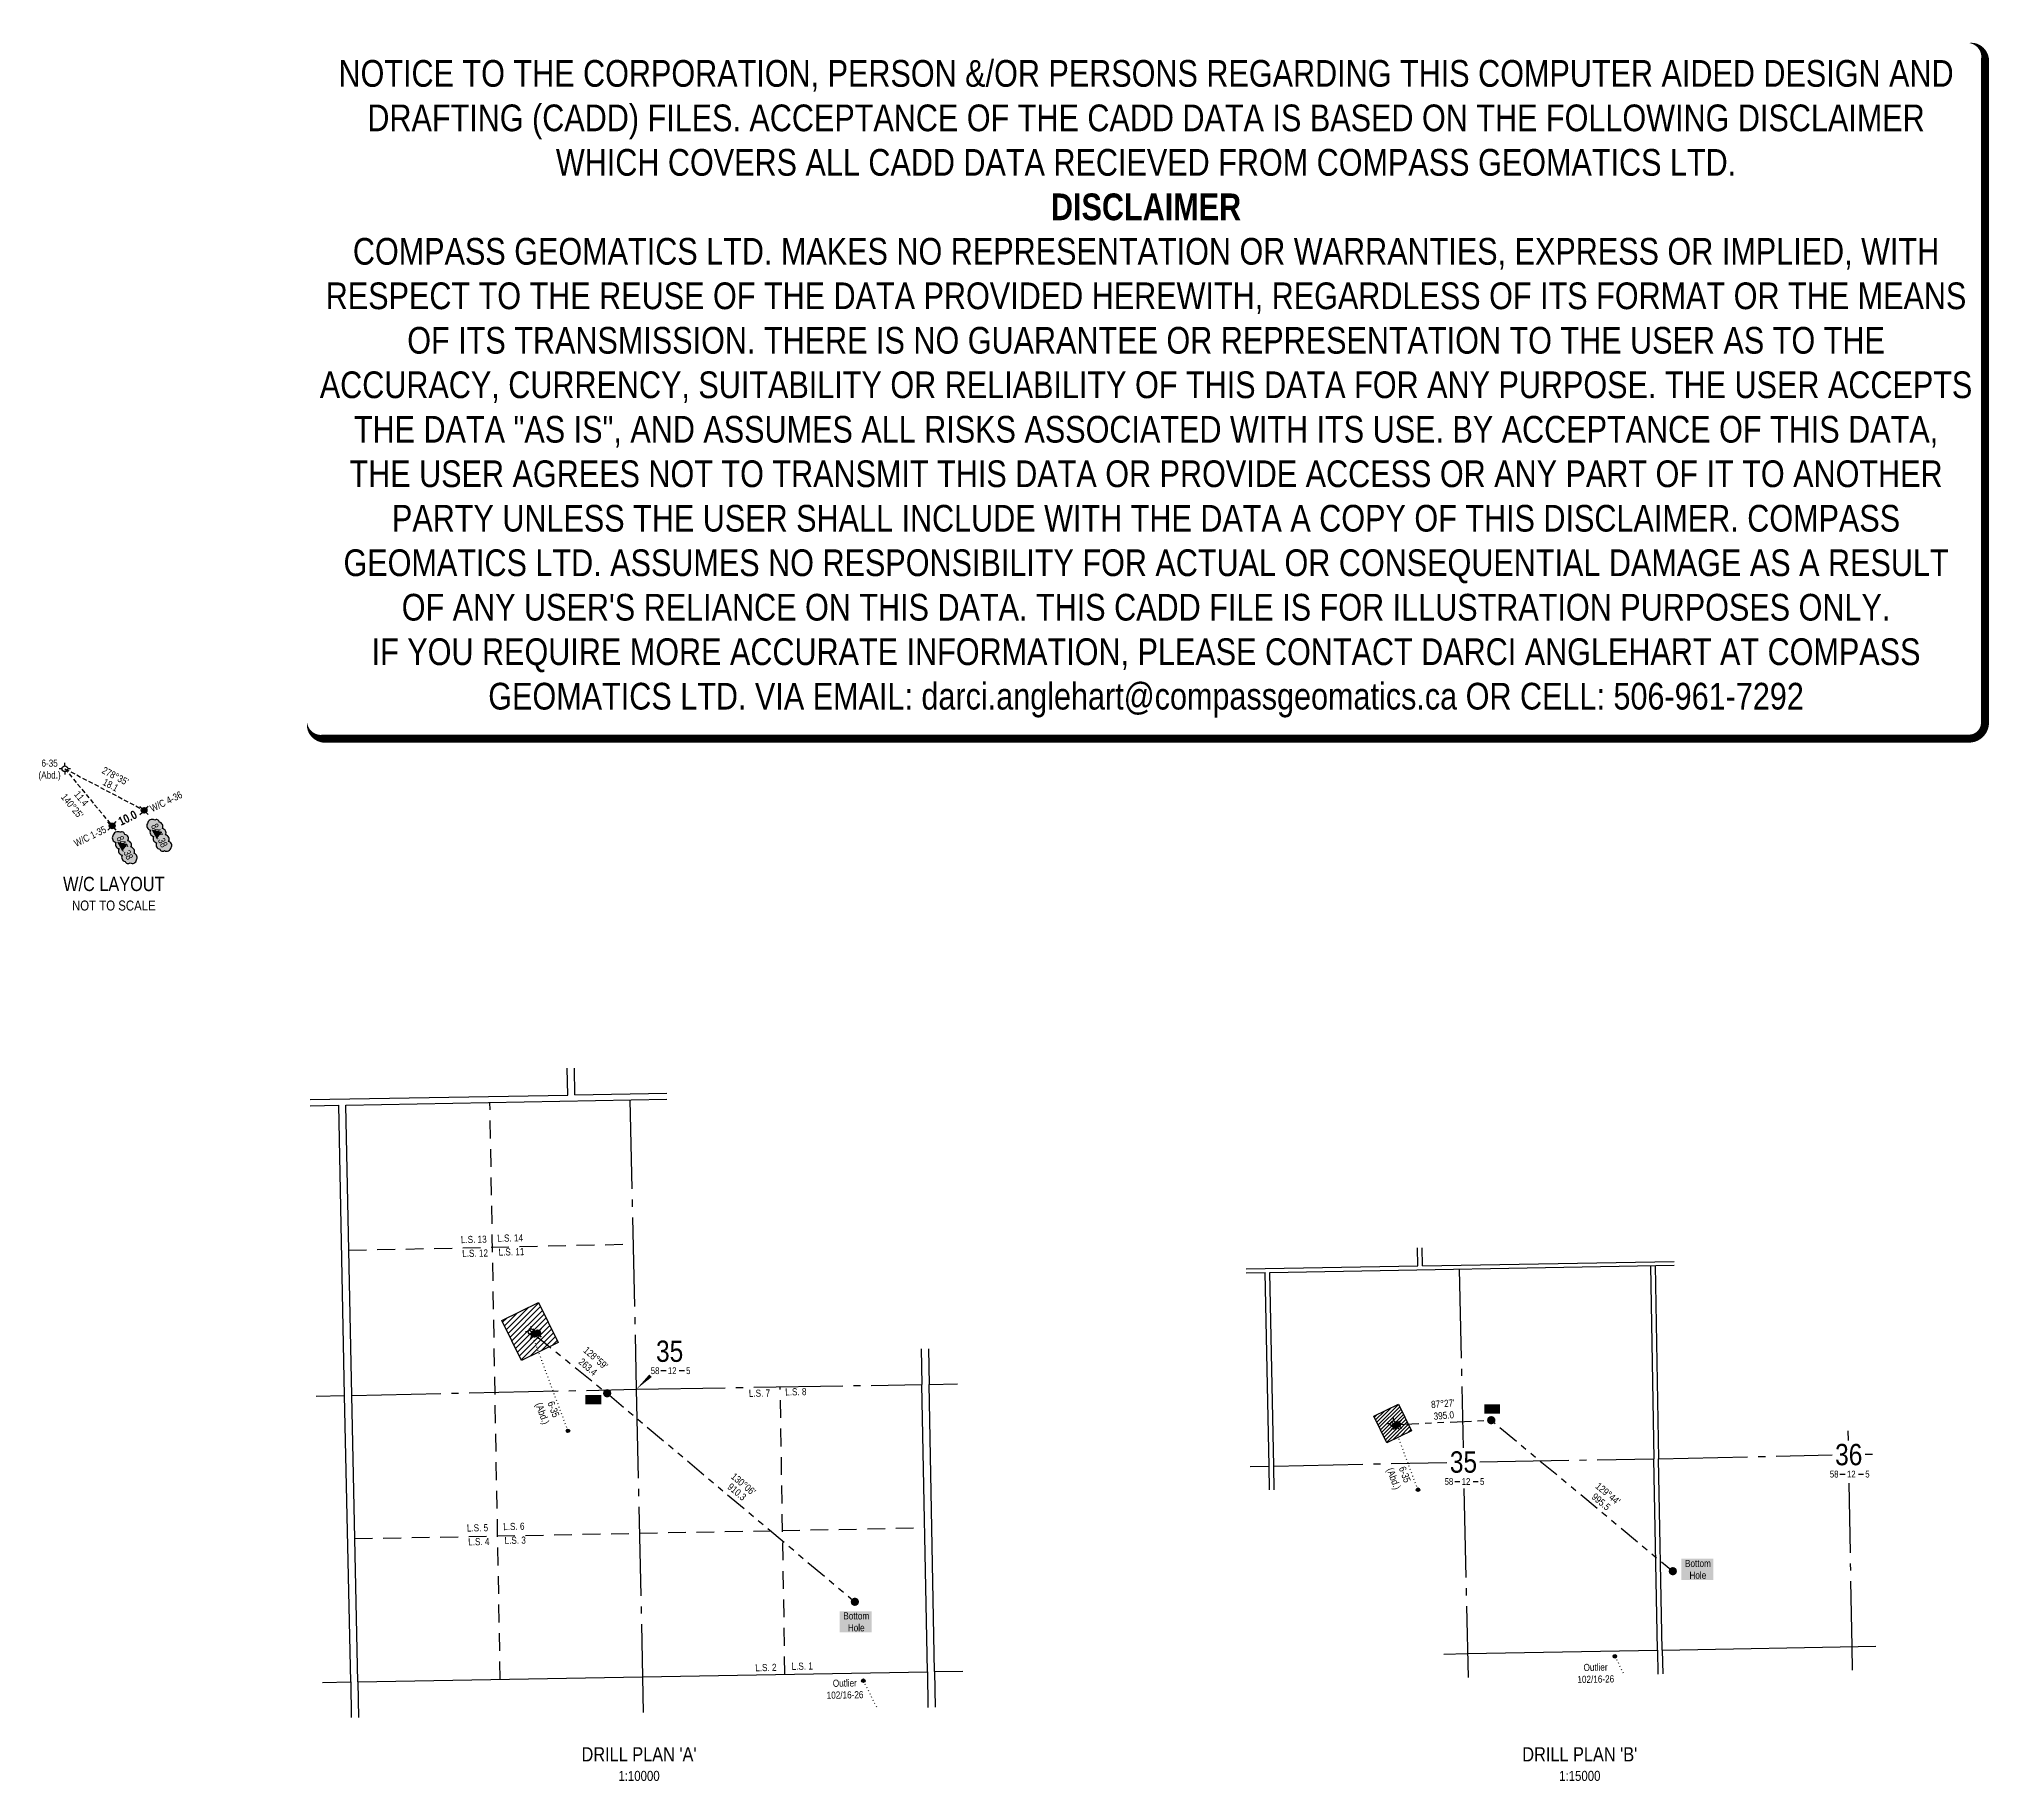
# Model space of a CAD drawing. Extents: x 584872 to 591273, y 5989373 to 5991820.
# Drawn here: x 588534 to 591273, y 5989373 to 5991820 of the extents above; entities that cross this region are included whole.
import ezdxf
from ezdxf.enums import TextEntityAlignment as Align

# ---------------------------------------------------------------- set-up
doc = ezdxf.new("R2010")
doc.units = 0
doc.header["$LTSCALE"] = 5
for name, pattern in [('foc-DOT', [1, 0.2, -0.8]), ('foc-DRILLPATH', [14.75, 6, -1.75, 1.75, -1.75, 1.75, -1.75]), ('foc-LSD', [8, 5, -3]), ('foc-QUARTERLINE', [33, 25, -3, 2, -3]), ('foc-TIELINE', [1.875, 1.25, -0.625]), ('foc-TRAV', [1.875, 1.25, -0.625])]:
    doc.linetypes.add(name, pattern=pattern)
for name, color, linetype in [('10', 1, 'Continuous'), ('9', 3, 'Continuous'), ('AS-DRILL', 8, 'foc-DOT'), ('AS-DRILL-T', 8, 'Continuous'), ('DETAIL-T', 7, 'Continuous'), ('F-WS-S', 8, 'Continuous'), ('L-BD', 7, 'Continuous'), ('L-MON', 1, 'Continuous'), ('L-QSEC', 8, 'foc-QUARTERLINE'), ('L-SEC', 7, 'Continuous'), ('L-SECLBL', 7, 'Continuous'), ('L-SECTION-LSD', 7, 'foc-LSD'), ('P-ELEVATION', 7, 'Continuous'), ('P-PDRILLPATH', 12, 'foc-DRILLPATH'), ('P-PROPOSED', 10, 'Continuous'), ('P-PROPOSED-EXISTING-H', 59, 'Continuous'), ('P-TRAV', 4, 'foc-TRAV'), ('T-TIE', 201, 'foc-TIELINE')]:
    doc.layers.add(name, color=color, linetype=linetype)
doc.layers.add('DISCLAIMER', color=7, linetype='Continuous', plot=False)
doc.styles.add('100L', font='ARIALN.TTF', dxfattribs={"height": 11})
doc.styles.add('80', font='ARIALN.TTF', dxfattribs={"height": 10})
doc.styles.add('80CG', font='ARIALN.TTF', dxfattribs={"height": 10})
doc.styles.add('80L', font='ARIALN.TTF', dxfattribs={"height": 10})
doc.styles.add('SIMPLEX', font='ARIALN.TTF')
doc.styles.get("Standard").update_dxf_attribs({"font": 'ARIALN.TTF'})

# ---------------------------------------------------------------- blocks, each defined once
blk = doc.blocks.new('GABD')
for p, q in [((-0.81, 0), (-1.62, 0)), ((0, 0.81), (0, 1.62)), ((1.62, 0), (0.81, 0)), ((0, -0.81), (0, -1.62))]:
    blk.add_line(p, q)
blk.add_circle((0, 0), 0.8)
blk = doc.blocks.new('WC')
at = {"layer": 'L-MON'}
h = blk.add_hatch(color=255, dxfattribs=at)
h.dxf.hatch_style = 1
edge = h.paths.add_edge_path()
edge.add_arc((0, 0), 0.9, 0, 360)
at = {"layer": 'L-MON', "color": 240, "flags": 128}
for points in [[(-0.62, 0.5), (-1.23, 1.12)], [(0.52, 0.61), (1.13, 1.21)], [(-1.18, -1.18), (-0.56, -0.57)], [(1.16, -1.18), (0.56, -0.57)]]:
    blk.add_lwpolyline(points, dxfattribs=at)
at = {"layer": 'L-MON', "color": 240}
for radius in [0.8, 0.373]:
    blk.add_circle((0, 0), radius, dxfattribs=at)
blk = doc.blocks.new('wa')
at = {"layer": 'P-ELEVATION'}
h = blk.add_hatch(color=111, dxfattribs=at)
h.dxf.hatch_style = 1
edge = h.paths.add_edge_path()
edge.add_arc((-17.4, -4.5), 6.1, 215, 325)
edge.add_arc((-7.4, -4.5), 6.1, 215, 325)
edge.add_arc((2.6, -4.5), 6.1, 215, 325)
edge.add_arc((12.7, -4.5), 6.1, 215, 325)
edge.add_arc((18.1, -3.7), 4.32, 263.4336, 373.4336)
edge.add_arc((18.8, 2.3), 6.1, 305, 415)
edge.add_arc((17.5, 4.4), 5.69, 30.6955, 140.6955)
edge.add_arc((8.1, 4.5), 6.1, 35, 145)
edge.add_arc((-1.9, 4.5), 6.1, 35, 145)
edge.add_arc((-11.9, 4.5), 6.1, 35, 145)
edge.add_arc((-18, 3.8), 4.33, 75.4261, 185.4261)
edge.add_arc((-18.4, -2.3), 6.96, 125, 235)
at = {"color": 240, "flags": 128}
blk.add_lwpolyline([(-22.4, -8, 0.520567), (-12.3, -8, 0.520567), (-2.4, -8, 0.520567), (7.6, -8, 0.520567), (17.6, -8, 0.520567), (22.4, -2.7, 0.520567), (22.4, 7.3, 0.520567), (13.1, 8, 0.520567), (3.1, 8, 0.520567), (-6.9, 8, 0.520567), (-16.9, 8, 0.520567), (-22.4, 3.4, 0.520567)], format="xyb", close=True, dxfattribs=at)
at = {"layer": 'P-ELEVATION', "color": 240, "flags": 128}
blk.add_lwpolyline([(0, 0, 12.5, 0, 0), (-12.4, -6.4, 0, 0, 0)], format="xyseb", dxfattribs=at)
at = {"layer": 'P-ELEVATION', "color": 240, "style": '80'}
blk.add_attdef('ELEVATION', text='', height=10, dxfattribs=at).set_placement((0, 0), align=Align.MIDDLE_CENTER)
blk = doc.blocks.new('L-SECLBL')
at = {"layer": '9', "color": 7}
for p, q in [((-5.1, -27.8), (-12.3, -27.8)), ((20.7, -27.8), (13.5, -27.8))]:
    blk.add_line(p, q, dxfattribs=at)
at = {"layer": '10', "color": 2, "style": 'SIMPLEX'}
blk.add_attdef('SEC', text='', height=30, dxfattribs=at).set_placement((0, 0), align=Align.MIDDLE)
at = {"layer": '10', "color": 5, "style": '80L'}
blk.add_attdef('TWP', text='', height=9.5, dxfattribs=at).set_placement((-14.4, -27.4), align=Align.MIDDLE_RIGHT)
blk.add_attdef('RGE', text='', height=9.5, dxfattribs=at).set_placement((3.6, -27.4), align=Align.MIDDLE_CENTER)
blk.add_attdef('MER', text='', height=9.5, dxfattribs=at).set_placement((23.2, -27.4), align=Align.MIDDLE_LEFT)
blk = doc.blocks.new('plbh')
at = {"layer": 'L-MON'}
h = blk.add_hatch(color=255, dxfattribs=at)
h.dxf.hatch_style = 1
edge = h.paths.add_edge_path()
edge.add_arc((0, 0), 1.16, 0, 360)
h = blk.add_hatch(color=256, dxfattribs=at)
h.dxf.hatch_style = 1
h.paths.add_polyline_path([(-0.96, 0, 1), (0.96, 0, 1)])
h.paths.add_polyline_path([(0.91, 0, -1), (-0.91, 0, -1)], flags=16)
h.paths.add_polyline_path([(0.45, 0, -1), (-0.45, 0, -1)], flags=0)
h = blk.add_hatch(color=256, dxfattribs=at)
h.dxf.hatch_style = 1
h.paths.add_polyline_path([(-0.45, 0, 1), (0.45, 0, 1)])
h.paths.add_polyline_path([(0.4, 0, -1), (-0.4, 0, -1)], flags=16)
at = {"layer": 'L-MON', "color": 240}
for radius in [0.96, 0.91, 0.45, 0.4]:
    blk.add_circle((0, 0), radius, dxfattribs=at)
blk = doc.blocks.new('BH-Existing')
at = {"layer": 'AS-DRILL-T'}
h = blk.add_hatch(color=256, dxfattribs=at)
h.dxf.hatch_style = 1
edge = h.paths.add_edge_path()
edge.add_arc((0, 0), 0.5, 0, 360)
blk.add_circle((0, 0), 0.5, dxfattribs=at)
blk = doc.blocks.new('ICP_text')
at = {"color": 14, "insert": (-10.8, -0.5), "char_height": 10, "attachment_point": 5, "style": '80L', "bg_fill": 1, "box_fill_scale": 1.15, "bg_fill_color": 255, "bg_fill_transparency": 0}
blk.add_mtext_dynamic_manual_height_columns('ICP', width=19.07, gutter_width=47.5, heights=[0], dxfattribs=at)
blk = doc.blocks.new('BH_text')
at = {"color": 14, "insert": (-22.9, 12.6), "char_height": 10, "attachment_point": 1, "style": '80L', "bg_fill": 1, "box_fill_scale": 1.15, "bg_fill_color": 255, "bg_fill_transparency": 0}
blk.add_mtext_dynamic_manual_height_columns('\\pi3.5705;Bottom\\P\\pi9.8393;Hole', width=41.855, gutter_width=47.5, heights=[0], dxfattribs=at)
blk = doc.blocks.new('Disclaimer_Legal')
at = {"layer": 'DISCLAIMER', "color": 254, "flags": 128}
blk.add_lwpolyline([(-3612.9, -1104.6, 37.5, 37.5, 0), (4096.1, -1104.6, 37.5, 37.5, 0.414214), (4171.1, -1029.6, 37.5, 37.5, 0), (4171.1, 2078.7, 37.5, 0, 0.414214), (4096.1, 2153.7, 0, 0, 0), (-3612.9, 2153.7, 0, 0, 0.414214), (-3687.9, 2078.7, 0, 0, 0), (-3687.9, -1029.6, 0, 37.5, 0.414214)], format="xyseb", close=True, dxfattribs=at)
at = {"layer": 'DISCLAIMER', "color": 254, "insert": (241.6, 533.9), "char_height": 125, "width": 7717.568, "attachment_point": 5, "style": '80'}
blk.add_mtext('NOTICE TO THE CORPORATION, PERSON &/OR PERSONS REGARDING THIS COMPUTER AIDED DESIGN AND DRAFTING (CADD) FILES. ACCEPTANCE OF THE CADD DATA IS BASED ON THE FOLLOWING DISCLAIMER WHICH COVERS ALL CADD DATA RECIEVED FROM COMPASS GEOMATICS LTD.\\P{\\fArial Narrow|b1|i0|c0|p34;DISCLAIMER}\\PCOMPASS GEOMATICS LTD. MAKES NO REPRESENTATION OR WARRANTIES, EXPRESS OR IMPLIED, WITH RESPECT TO THE REUSE OF THE DATA PROVIDED HEREWITH, REGARDLESS OF ITS FORMAT OR THE MEANS OF ITS TRANSMISSION. THERE IS NO GUARANTEE OR REPRESENTATION TO THE USER AS TO THE ACCURACY, CURRENCY, SUITABILITY OR RELIABILITY OF THIS DATA FOR ANY PURPOSE. THE USER ACCEPTS THE DATA "AS IS", AND ASSUMES ALL RISKS ASSOCIATED WITH ITS USE. BY ACCEPTANCE OF THIS DATA, THE USER AGREES NOT TO TRANSMIT THIS DATA OR PROVIDE ACCESS OR ANY PART OF IT TO ANOTHER PARTY UNLESS THE USER SHALL INCLUDE WITH THE DATA A COPY OF THIS DISCLAIMER. COMPASS GEOMATICS LTD. ASSUMES NO RESPONSIBILITY FOR ACTUAL OR CONSEQUENTIAL DAMAGE AS A RESULT OF ANY USER\'S RELIANCE ON THIS DATA. THIS CADD FILE IS FOR ILLUSTRATION PURPOSES ONLY.\\PIF YOU REQUIRE MORE ACCURATE INFORMATION, PLEASE CONTACT DARCI ANGLEHART AT COMPASS GEOMATICS LTD. VIA EMAIL: darci.anglehart@compassgeomatics.ca OR CELL: 506-961-7292', dxfattribs=at)

msp = doc.modelspace()

# ---------------------------------------------------------------- hatches: boundary and pattern name
at = {"layer": 'P-PROPOSED-EXISTING-H'}
h = msp.add_hatch(dxfattribs=at)
h.set_pattern_fill('ANSI31', color=256, scale=1.75, style=0)
h.set_pattern_definition([(45, (295970.523, 2994555.552), (-3.928862053, 3.928862053), [])])
h.paths.add_polyline_path([(589235.522, 5990045.364), (589262.944, 5989989.215), (589211.298, 5989963.994), (589183.886, 5990020.131)])
h = msp.add_hatch(dxfattribs=at)
h.set_pattern_fill('ANSI31', color=256, scale=1.166667, style=0)
h.set_pattern_definition([(45, (394933.0597, 3992909.412), (-2.6192413686, 2.6192413686), [])])
h.paths.add_polyline_path([(590443.059, 5989902.62), (590461.34, 5989865.187), (590426.909, 5989848.373), (590408.635, 5989885.798)])

# ---------------------------------------------------------------- linework, layer by layer
at = {"layer": 'AS-DRILL'}
for p, q in [((590747.157, 5989548.528), (590760.003, 5989522.746)), ((589691.669, 5989514.226), (589710.938, 5989475.553))]:
    msp.add_line(p, q, dxfattribs=at)
at = {"layer": 'AS-DRILL', "flags": 128}
for points in [[(589276.751, 5989865.188), (589225.076, 5990004.245)], [(590470.545, 5989782.502), (590436.095, 5989875.207)]]:
    msp.add_lwpolyline(points, dxfattribs=at)
at = {"layer": 'L-QSEC'}
for p, q in [((589363.816, 5990329.914), (589372.696, 5989923.587)), ((590528.588, 5990092.32), (590534.071, 5989841.431)), ((589372.696, 5989923.587), (589773.812, 5989930.284)), ((589783.87, 5989930.476), (589823.807, 5989931.349)), ((588923.057, 5989913.761), (588962.993, 5989914.633)), ((588973.045, 5989914.853), (589372.696, 5989923.587)), ((589372.696, 5989923.587), (589382.574, 5989469.688)), ((590234.749, 5989814.884), (590261.373, 5989815.466)), ((590268.074, 5989815.612), (590511.347, 5989820.929)), ((590557.543, 5989821.819), (590801.919, 5989825.9)), ((590808.624, 5989826.028), (591052.479, 5989831.357)), ((591098.656, 5989832.366), (591108.966, 5989832.591)), ((590535.088, 5989784.024), (590541.094, 5989518.836))]:
    msp.add_line(p, q, dxfattribs=at)
at = {"layer": 'L-QSEC', "flags": 128}
for points in [[(591075.283, 5989851.86), (591075.045, 5989865.191)], [(591081.101, 5989528.89), (591080.461, 5989562.217), (591076.117, 5989791.712)]]:
    msp.add_lwpolyline(points, dxfattribs=at)
at = {"layer": 'L-SEC'}
for p, q in [((588962.993, 5989914.633), (588955.059, 5990322.611)), ((588973.047, 5989914.835), (588964.828, 5990322.782)), ((590797.219, 5990097.122), (590801.919, 5989825.907)), ((590803.925, 5990097.242), (590808.624, 5989826.028)), ((590261.373, 5989815.466), (590256.084, 5990087.451)), ((590268.075, 5989815.6), (590262.596, 5990087.565)), ((589772.944, 5989980.362), (589773.812, 5989930.294)), ((589783.003, 5989980.536), (589783.87, 5989930.476)), ((589781.539, 5989526.897), (589773.812, 5989930.284)), ((589791.597, 5989527.09), (589783.87, 5989930.476)), ((588971.613, 5989512.431), (588962.993, 5989914.633)), ((588981.671, 5989512.647), (588973.051, 5989914.849)), ((590262.087, 5989782.14), (590261.373, 5989815.466)), ((590268.792, 5989782.287), (590268.078, 5989815.61)), ((590807.07, 5989556.975), (590801.919, 5989825.9)), ((590813.775, 5989557.104), (590808.624, 5989826.028)), ((590507.063, 5989551.622), (590540.391, 5989552.226)), ((590540.391, 5989552.226), (590807.07, 5989556.975)), ((590807.07, 5989556.975), (590807.648, 5989523.597)), ((590813.776, 5989557.091), (591113.788, 5989562.857)), ((590813.776, 5989557.091), (590814.354, 5989523.718)), ((588981.654, 5989512.538), (589381.52, 5989519.773)), ((589381.52, 5989519.773), (589781.539, 5989526.897)), ((589781.539, 5989526.897), (589782.406, 5989476.83)), ((589791.597, 5989527.072), (589831.374, 5989527.836)), ((589791.597, 5989527.072), (589792.465, 5989477.012)), ((588932.112, 5989511.542), (588971.613, 5989512.431)), ((588971.613, 5989512.431), (588972.481, 5989462.364)), ((588981.672, 5989512.606), (588982.539, 5989462.546))]:
    msp.add_line(p, q, dxfattribs=at)
at = {"layer": 'L-SEC', "flags": 128}
for points in [[(589276.556, 5990336.82), (589275.795, 5990374.588)], [(589286.609, 5990337.023), (589285.85, 5990374.716)], [(588914.711, 5990330.438), (589276.556, 5990336.82)], [(589286.61, 5990336.998), (589415.503, 5990339.271)], [(588914.884, 5990321.817), (588955.059, 5990322.611)], [(588964.828, 5990322.782), (589415.671, 5990330.841)], [(590470.415, 5990096.924), (590469.908, 5990122.103)], [(590477.117, 5990097.059), (590476.611, 5990122.188)], [(590229.185, 5990092.669), (590470.415, 5990096.924)], [(590262.596, 5990087.565), (590830.547, 5990097.718)], [(590477.117, 5990097.042), (590830.451, 5990103.274)], [(590229.3, 5990086.922), (590256.084, 5990087.451)]]:
    msp.add_lwpolyline(points, dxfattribs=at)
at = {"layer": 'L-SECLBL', "flags": 128}
msp.add_lwpolyline([(589372.696, 5989923.587, 0, 4.998, 0), (589392.69, 5989942.626, 0, 0, 0)], format="xyseb", dxfattribs=at)
at = {"layer": 'L-SECTION-LSD'}
for p, q in [((589181.587, 5989516.155), (589167.103, 5990326.398)), ((588968.937, 5990118.808), (589368.239, 5990127.534)), ((589581.529, 5989523.335), (589574.79, 5989926.961)), ((588977.361, 5989713.748), (589777.666, 5989729.077))]:
    msp.add_line(p, q, dxfattribs=at)
at = {"layer": 'P-PDRILLPATH'}
for p, q in [((589229.523, 5990000.704), (589331.79, 5989917.938)), ((589331.79, 5989917.938), (589679.684, 5989625.055))]:
    msp.add_line(p, q, dxfattribs=at)
at = {"layer": 'P-PDRILLPATH', "flags": 128}
msp.add_lwpolyline([(590442.054, 5989874.308), (590573.516, 5989880.152), (590828.556, 5989668.075)], dxfattribs=at)
at = {"layer": 'P-PROPOSED', "flags": 128}
for points in [[(589235.522, 5990045.364), (589262.944, 5989989.215), (589211.298, 5989963.994), (589183.886, 5990020.131)], [(590443.059, 5989902.62), (590461.34, 5989865.187), (590426.909, 5989848.373), (590408.635, 5989885.798)]]:
    msp.add_lwpolyline(points, close=True, dxfattribs=at)
at = {"layer": 'T-TIE'}
msp.add_line((588570.159, 5990795.177), (588636.564, 5990714.856), dxfattribs=at)
at = {"layer": 'T-TIE', "flags": 128}
msp.add_lwpolyline([(588570.159, 5990795.177), (588681.473, 5990736.787)], dxfattribs=at)

# ---------------------------------------------------------------- block references
for p, xscale, yscale, zscale in [((588636.564, 5990714.856), 4.997809650000006, 4.997809650000006, 4.997809650000006), ((588681.473, 5990736.787), 4.997809650000006, 4.997809650000006, 4.997809650000006), ((589229.523, 5990000.704), 4.997809650000001, 4.997809650000001, 4.997809650000001), ((589234.014, 5990002.897), 4.997809650000001, 4.997809650000001, 4.997809650000001), ((590439.06, 5989872.846), 4.997809650000001, 4.997809650000001, 4.997809650000001), ((590442.054, 5989874.308), 4.997809650000001, 4.997809650000001, 4.997809650000001)]:
    msp.add_blockref('WC', p, dxfattribs=dict(xscale=xscale, yscale=yscale, zscale=zscale))
at = {"color": 2, "xscale": 0.99956193, "yscale": 0.99956193, "zscale": 0.99956193}
for name, p in [('ICP_text', (589323.182, 5989909.446)), ('BH_text', (589682.897, 5989597.693))]:
    msp.add_blockref(name, p, dxfattribs=at)
at = {"color": 2}
for name, p in [('ICP_text', (590585.451, 5989896.373)), ('BH_text', (590865, 5989671.391))]:
    msp.add_blockref(name, p, dxfattribs=at)
at = {"layer": 'AS-DRILL-T', "xscale": 5.000000000000004, "yscale": 5.000000000000004, "zscale": 5.000000000000004}
for p in [(589276.751, 5989865.188), (590470.545, 5989782.502), (590747.157, 5989548.528), (589691.669, 5989514.226)]:
    msp.add_blockref('BH-Existing', p, dxfattribs=at)
at = {"layer": 'F-WS-S', "xscale": 4.997809650000006, "yscale": 4.997809650000006, "zscale": 4.997809650000006}
msp.add_blockref('GABD', (588570.159, 5990795.177), dxfattribs=at)
at = {"layer": 'F-WS-S', "color": 2}
for p, xscale, yscale, zscale in [((589225.076, 5990004.245), 4.997809650000006, 4.997809650000006, 4.997809650000006), ((590436.095, 5989875.207), 5.000000000000005, 5.000000000000005, 5.000000000000005)]:
    msp.add_blockref('GABD', p, dxfattribs=dict(at, xscale=xscale, yscale=yscale, zscale=zscale))
at = {"layer": 'L-MON', "color": 2, "xscale": 0.99956193, "yscale": 0.99956193, "zscale": 0.99956193, "rotation": 295.7329312217729}
for p in [(588702.946, 5990701.478), (588654.471, 5990684.242)]:
    msp.add_blockref('wa', p, dxfattribs=at).add_auto_attribs({'ELEVATION': '847.38'})
at = {"layer": 'L-MON', "color": 2, "xscale": 5.000000000000005, "yscale": 5.000000000000005, "zscale": 5.000000000000005}
for p in [(589331.79, 5989917.938), (590573.516, 5989880.152), (590828.556, 5989668.075), (589679.684, 5989625.055)]:
    msp.add_blockref('plbh', p, dxfattribs=at)
at = {"layer": 'L-SECLBL', "xscale": 0.99956193, "yscale": 0.99956193, "zscale": 0.99956193}
msp.add_blockref('L-SECLBL', (589419.564, 5989977.057), dxfattribs=at).add_auto_attribs({'SEC': '35', 'TWP': '58', 'RGE': '12', 'MER': '5'})
at = {"layer": 'L-SECLBL'}
for p, values in [((591075.641, 5989831.863), {'SEC': '36', 'TWP': '58', 'RGE': '12', 'MER': '5'}), ((590534.508, 5989821.435), {'SEC': '35', 'TWP': '58', 'RGE': '12', 'MER': '5'})]:
    msp.add_blockref('L-SECLBL', p, dxfattribs=at).add_auto_attribs(values)
at = {"layer": 'P-TRAV', "xscale": 0.299868579, "yscale": 0.299868579, "zscale": 0.299868579}
msp.add_blockref('Disclaimer_Legal', (590016.226, 5991168.746), dxfattribs=at)

# ---------------------------------------------------------------- texts
at = {"layer": 'DETAIL-T', "color": 3, "char_height": 19.99124, "attachment_point": 5, "style": '80CG'}
for s, insert, width in [('W/C LAYOUT\\P{\\H0.7x;NOT TO SCALE}', (588638.894, 5990619.634), 142.27953), ("DRILL PLAN 'A' \\P{\\H0.7x;1:10000}", (589376.578, 5989397.113), 206.94354), ("DRILL PLAN 'B' \\P{\\H0.7x;1:15000}", (590697.881, 5989397.113), 206.94354)]:
    msp.add_mtext(s, dxfattribs=dict(at, insert=insert, width=width))
at = {"layer": 'F-WS-S', "insert": (588548.683, 5990793.2), "char_height": 9.9955, "width": 30.58421, "attachment_point": 5, "style": '80CG'}
msp.add_mtext('\\A1;6-35\\P(Abd.)', dxfattribs=at)
at = {"layer": 'F-WS-S', "attachment_point": 5, "style": '80CG'}
for s, insert, char_height, width, rotation in [('\\A1;6-35\\P(Abd.)', (589247.231, 5989892.107), 9.9955, 30.58421, 290.385664), ('\\A1;6-35\\P(Abd.)', (590442.982, 5989800.449), 10, 20.38947, 290.385664), ('\\A1;Outlier\\P102/16-26', (589665.772, 5989502.498), 9.99562, 15.2921, 1.023246), ('\\A1;Outlier\\P102/16-26', (590720.211, 5989524.658), 10, 10.19474, 1.023246)]:
    msp.add_mtext(s, dxfattribs=dict(at, insert=insert, char_height=char_height, width=width, rotation=rotation))
at = {"layer": 'L-BD'}
for s, p in [('W/C 4-36', (588712.327, 5990749.167)), ('W/C 1-35', (588605.563, 5990700.337))]:
    msp.add_text(s, height=9.9956, rotation=26.02828, dxfattribs=at).set_placement(p, align=Align.MIDDLE_CENTER)
at = {"layer": 'L-BD', "color": 2}
for s, p in [('910.3', (589514.022, 5989779.552)), ("130°06'", (589523.195, 5989790.448))]:
    msp.add_text(s, height=9.9956, rotation=319.906906, dxfattribs=at).set_placement(p, align=Align.MIDDLE_CENTER)
at = {"layer": 'L-BD', "color": 2, "style": '80L'}
for s, p in [("129°44'", (590737.375, 5989777.054)), ('995.5', (590727.788, 5989765.526))]:
    msp.add_text(s, height=9.9956, rotation=320.255, dxfattribs=at).set_placement(p, align=Align.MIDDLE)
at = {"layer": 'L-BD', "color": 3, "insert": (588655.612, 5990731.506), "char_height": 11.99474, "width": 34.3101, "attachment_point": 2, "rotation": 26.043186}
msp.add_mtext('{\\fArial Narrow|b1|i0|c0|p34;10.0}', dxfattribs=at)
at = {"layer": 'L-BD', "color": 2, "insert": (589319.001, 5989971.354), "char_height": 9.99562, "width": 41.8635, "attachment_point": 2, "rotation": 319.01198}
msp.add_mtext("128°59' 263.4", dxfattribs=at)
at = {"layer": 'L-BD', "color": 2, "insert": (590505.221, 5989908.411), "char_height": 9.99562, "width": 33.94165, "attachment_point": 2, "rotation": 4.4283, "style": '80L'}
msp.add_mtext("87°27' 395.0", dxfattribs=at)
at = {"layer": 'L-SECTION-LSD', "style": '100L'}
for s, p in [('L.S. 13', (589126.413, 5990128.755)), ('L.S. 12', (589128.256, 5990109.321)), ('L.S. 14', (589177.465, 5990130.696)), ('L.S. 11', (589179.307, 5990111.261)), ('L.S. 8', (589581.928, 5989914.786)), ('L.S. 7', (589530.877, 5989912.845)), ('L.S. 5', (589134.837, 5989723.695)), ('L.S. 6', (589185.888, 5989725.636)), ('L.S. 4', (589136.68, 5989704.26)), ('L.S. 3', (589187.731, 5989706.201)), ('L.S. 2', (589539.83, 5989527.419)), ('L.S. 1', (589590.881, 5989529.359))]:
    msp.add_text(s, height=10, rotation=1.147655, dxfattribs=at).set_placement(p)
at = {"layer": 'T-TIE', "style": '80L'}
for s, p in [("278°35'", (588641.03, 5990784.907)), ('18.1', (588634.414, 5990772.293))]:
    msp.add_text(s, height=9.9956, rotation=332.3207, dxfattribs=at).set_placement(p, align=Align.MIDDLE)
at = {"layer": 'T-TIE', "insert": (588597.171, 5990756.685), "char_height": 9.9956, "width": 38.56853, "attachment_point": 2, "rotation": 309.5821, "style": '80L'}
msp.add_mtext("11.4\\P140°25' ", dxfattribs=at)

doc.saveas('drawing.dxf')
